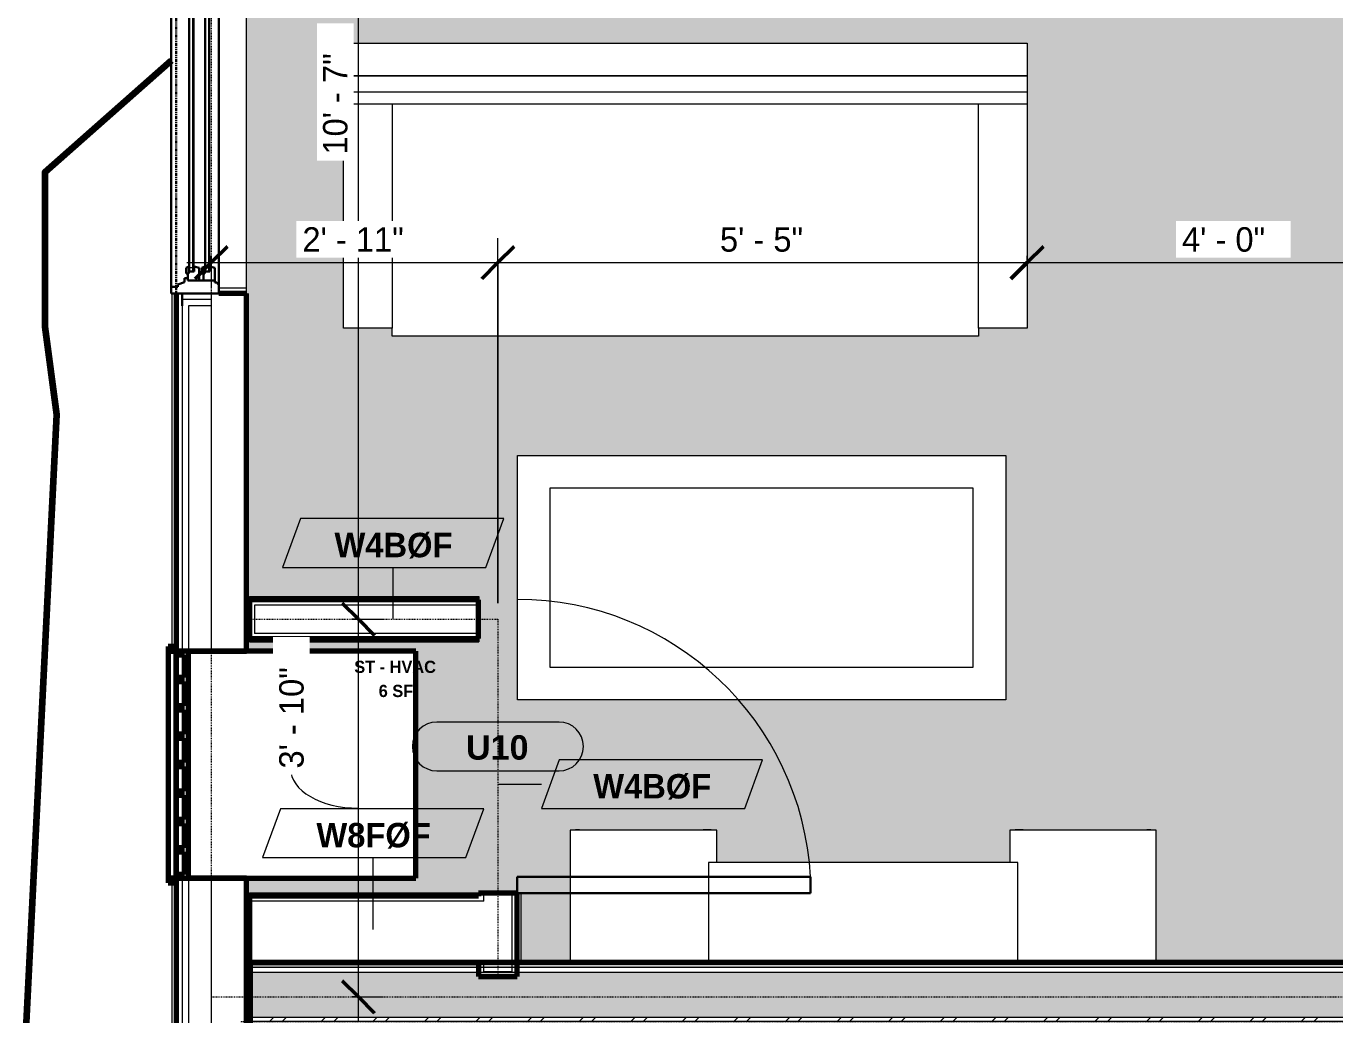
# Model space of a CAD drawing. Header units: inches. Extents: x -3857 to -1458, y -18 to 10849.
# Drawn here: x -1874.1 to -1713.4, y 10345.4 to 10467.8 of the extents above; entities that cross this region are included whole.
import ezdxf

# ---------------------------------------------------------------- set-up
doc = ezdxf.new("R2010")
doc.units = ezdxf.units.IN
doc.header["$MEASUREMENT"] = 0
doc.linetypes.add('Dash 3_32_', pattern=[0.1875, 0.09375, -0.09375])
doc.linetypes.add('Double Dash 3_8_', pattern=[1, 0.375, -0.125, 0.125, -0.125, 0.125, -0.125])
for name, color, linetype, lineweight in [('0-3', 50, 'Continuous', 9), ('0-4', 10, 'Double Dash 3_8_', 30), ('0-6', 130, 'Continuous', 5), ('A-ANNO-DIMS', 211, 'Continuous', 9), ('A-ANNO-DIMS-32', 211, 'Continuous', 9), ('A-AREA-IDEN', 2, 'Continuous', 9), ('A-DETL-1', 90, 'Dash 3_32_', 18), ('A-DOOR', 31, 'Continuous', 18), ('A-DOOR-3', 31, 'Continuous', 9), ('A-DOOR-4', 31, 'Continuous', 30), ('A-DOOR-IDEN', 31, 'Continuous', 9), ('A-GENM-1', 7, 'Continuous', 70), ('A-GLAZ-1', 10, 'Continuous', 30), ('A-GLAZ-2', 50, 'Continuous', 9), ('A-WALL', 113, 'Continuous', 18), ('A-WALL-1', 113, 'Continuous', 70), ('A-WALL-3', 7, 'Continuous', 70), ('A-WALL-4', 250, 'Continuous', 18), ('A-WALL-IDEN', 211, 'Continuous', 9), ('A-WALL-PATT-1', 50, 'Continuous', 9), ('A-WALL-PATT-2', 8, 'Continuous', 9), ('A-WALL-PATT-3', 253, 'Continuous', 9), ('C-PROP-LINE-1', 10, 'Double Dash 3_8_', 30), ('C-TOPO-MAJR-1', 130, 'Continuous', 90), ('I-FURN', 30, 'Continuous', 9), ('I-WALL-2', 7, 'Continuous', 70), ('S-FNDN-1', 250, 'Continuous', 18)]:
    doc.layers.add(name, color=color, linetype=linetype, lineweight=lineweight)
doc.layers.add('A-AREA-PATT-1', color=255, linetype='Continuous', lineweight=9, transparency=1)
doc.styles.add('Arial_B', font='arialbd.ttf', dxfattribs={"height": 3})
doc.styles.add('Century Gothic', font='ufonts.com_century-gothic.ttf', dxfattribs={"height": 3})
doc.styles.add('Century Gothic_B', font='GOTHICB.TTF', dxfattribs={"height": 3})
doc.styles.add('Century Gothic_B_1', font='GOTHICB.TTF', dxfattribs={"height": 1.5})
doc.dimstyles.new('OD_1__HACK_2', dxfattribs={"dimscale": 12, "dimtxt": 3.132505, "dimasz": 0.333333, "dimexe": 0.25, "dimexo": 0.166667, "dimgap": 0.041667, "dimtad": 1, "dimdec": 0, "dimzin": 3, "dimdsep": 46, "dimlunit": 4, "dimtxsty": 'Century Gothic', "dimblk1": 'OBLIQUE', "dimblk2": 'OBLIQUE', "dimsah": 1, "dimcen": 0.09, "dimdle": 0.25, "dimazin": 0, "dimtfac": 1, "dimtdec": 4, "dimtix": 1, "dimtmove": 0, "dimatfit": 3, "dimfxl": 1, "dimtvp": 1, "dimtfill": 1, "dimfrac": 2, "dimtolj": 1, "dimtzin": 0, "dimarcsym": 2})
doc.dimstyles.new('OD_1__HACK_2_1', dxfattribs={"dimscale": 12, "dimtxt": 3.132505, "dimasz": 0.333333, "dimexe": 0.25, "dimexo": 0.166667, "dimgap": 0.041667, "dimtad": 1, "dimdec": 0, "dimzin": 3, "dimdsep": 46, "dimlunit": 4, "dimtxsty": 'Century Gothic', "dimblk1": 'OBLIQUE', "dimblk2": 'OBLIQUE', "dimsah": 1, "dimcen": 0.09, "dimdle": 0.25, "dimazin": 0, "dimtfac": 1, "dimtdec": 4, "dimtix": 1, "dimtmove": 1, "dimatfit": 3, "dimfxl": 1, "dimtvp": 1, "dimtfill": 1, "dimfrac": 2, "dimtolj": 1, "dimtzin": 0, "dimarcsym": 2})
pattern_1 = [(0, (0, 0), (10.24, 2.56), [0.422, -7.258, 0.422, -7.258, -40.96]), (0, (0, 0), (10.24, 2.56), [-15.36, 0.422, -14.938, 0.422, -7.258, -17.92]), (0, (0, 0), (10.24, 2.56), [-38.4, 0.422, -4.698, 0.422, -12.378]), (120, (3.84, 1.28), (-7.33702503, 7.58810013), [0.422, -7.258, 0.422, -7.258, -40.96]), (120, (3.84, 1.28), (-7.33702503, 7.58810013), [-15.36, 0.422, -14.938, 0.422, -7.258, -17.92]), (120, (3.84, 1.28), (-7.33702503, 7.58810013), [-38.4, 0.422, -4.698, 0.422, -12.378]), (240, (5.12, 6.4), (-2.90297497, -10.14810013), [0.422, -7.258, 0.422, -7.258, -40.96]), (240, (5.12, 6.4), (-2.90297497, -10.14810013), [-15.36, 0.422, -14.938, 0.422, -7.258, -17.92]), (240, (5.12, 6.4), (-2.90297497, -10.14810013), [-38.4, 0.422, -4.698, 0.422, -12.378])]

# ---------------------------------------------------------------- blocks, each defined once
blk = doc.blocks.new('Window-Double_Hung-Andersen-400_Series-Tilt_Wash - DOUBLE HUNG - COTTAGE - 1ST FLOOR-2889518-1ST FLOOR - STUDIO C - ADA TYPE B')
at = {"layer": 'A-GLAZ-1'}
for p, q in [((19.01, 4.94), (-19.01, 4.94)), ((-19.01, 4.94), (-19.01, -0.94)), ((-18.2, 4.94), (-18.2, 4.12)), ((18.2, 4.94), (18.2, 4.12)), ((19.01, -0.94), (19.01, 4.94)), ((-19.01, 3.56), (-20.51, 3.56)), ((-18.2, 4.12), (-17.92, 4.12)), ((-17.92, 4.12), (-17.61, 3.31)), ((-17.61, 3.31), (-17.14, 3.31)), ((-17.14, 3.31), (-17.14, 2.87)), ((17.14, 3.31), (17.14, 2.87)), ((17.61, 3.31), (17.14, 3.31)), ((17.92, 4.12), (17.61, 3.31)), ((18.2, 4.12), (17.92, 4.12)), ((19.01, 3.56), (20.51, 3.56)), ((-17.42, 2.87), (-16.57, 2.87)), ((-17.42, 2.87), (-17.42, -0.44)), ((-15.86, 3.09), (-16.57, 3.09)), ((-16.57, 2.75), (-16.57, 3.09)), ((-15.7, 2.75), (-16.57, 2.75)), ((-16.29, 2.75), (-16.29, 2.12)), ((-15.7, 2.12), (-16.29, 2.12)), ((-15.86, 3.09), (-15.7, 2.75)), ((-15.86, 1.5), (-15.7, 2.12)), ((15.86, 3.09), (15.7, 2.75)), ((15.7, 2.75), (16.57, 2.75)), ((15.7, 2.12), (16.29, 2.12)), ((15.86, 1.5), (15.7, 2.12)), ((15.86, 3.09), (16.57, 3.09)), ((16.29, 2.75), (16.29, 2.12)), ((16.57, 2.75), (16.57, 3.09)), ((17.42, 2.87), (16.57, 2.87)), ((17.42, 2.87), (17.42, -0.44)), ((-17.42, 1.5), (-15.86, 1.5)), ((-17.42, 0.94), (-16.57, 0.94)), ((-15.86, 1.16), (-16.57, 1.16)), ((-16.57, 0.81), (-16.57, 1.16)), ((-15.7, 0.81), (-16.57, 0.81)), ((-16.29, 0.81), (-16.29, 0.19)), ((-15.7, 0.19), (-16.29, 0.19)), ((-15.86, 1.16), (-15.7, 0.81)), ((-15.86, -0.44), (-15.7, 0.19)), ((15.86, 1.16), (15.7, 0.81)), ((15.7, 0.81), (16.57, 0.81)), ((15.7, 0.19), (16.29, 0.19)), ((15.86, -0.44), (15.7, 0.19)), ((17.42, 1.5), (15.86, 1.5)), ((15.86, 1.16), (16.57, 1.16)), ((16.29, 0.81), (16.29, 0.19)), ((16.57, 0.81), (16.57, 1.16)), ((17.42, 0.94), (16.57, 0.94)), ((-19.01, -0.94), (19.01, -0.94)), ((-17.67, -0.66), (-18, -0.94)), ((-17.67, -0.66), (-17.67, -0.44)), ((-17.67, -0.44), (-15.86, -0.44)), ((17.67, -0.44), (15.86, -0.44)), ((17.67, -0.66), (17.67, -0.44)), ((17.67, -0.66), (18, -0.94))]:
    blk.add_line(p, q, dxfattribs=at)
at = {"layer": 'A-GLAZ-2'}
for p, q in [((-16.29, 2.62), (-15.7, 2.62)), ((-16.29, 2.25), (-15.7, 2.25)), ((-15.82, 2.62), (-15.82, 2.25)), ((-15.7, 2.75), (15.7, 2.75)), ((-15.7, 2.62), (15.7, 2.62)), ((-15.7, 2.25), (15.7, 2.25)), ((-15.7, 2.12), (15.7, 2.12)), ((16.29, 2.62), (15.7, 2.62)), ((16.29, 2.25), (15.7, 2.25)), ((15.82, 2.62), (15.82, 2.25)), ((-16.29, 0.69), (-15.7, 0.69)), ((-16.29, 0.31), (-15.7, 0.31)), ((-15.82, 0.69), (-15.82, 0.31)), ((-15.7, 0.81), (15.7, 0.81)), ((-15.7, 0.69), (15.7, 0.69)), ((-15.7, 0.31), (15.7, 0.31)), ((-15.7, 0.19), (15.7, 0.19)), ((16.29, 0.69), (15.7, 0.69)), ((16.29, 0.31), (15.7, 0.31)), ((15.82, 0.69), (15.82, 0.31)), ((18.95, -0.94), (-18.95, -0.94)), ((-18.95, -0.94), (-18.95, -4.31)), ((-18.32, -0.94), (-18.32, -4.31)), ((18.32, -0.94), (18.32, -4.31)), ((18.95, -4.31), (18.95, -0.94)), ((-18.95, -4.31), (18.95, -4.31))]:
    blk.add_line(p, q, dxfattribs=at)
blk = doc.blocks.new('Window-Double_Hung-Andersen-400_Series-Tilt_Wash - DOUBLE HUNG - COTTAGE - 1ST FLOOR-2889437-1ST FLOOR - STUDIO C - ADA TYPE B')
at = {"layer": 'A-GLAZ-1'}
for p, q in [((-19.01, 0.94), (19.01, 0.94)), ((-19.01, -4.94), (-19.01, 0.94)), ((-17.67, 0.66), (-18, 0.94)), ((-17.67, 0.66), (-17.67, 0.44)), ((-17.67, 0.44), (-15.86, 0.44)), ((-17.42, -2.87), (-17.42, 0.44)), ((-15.86, 0.44), (-15.7, -0.19)), ((15.86, 0.44), (15.7, -0.19)), ((17.67, 0.44), (15.86, 0.44)), ((17.42, -2.87), (17.42, 0.44)), ((17.67, 0.66), (18, 0.94)), ((17.67, 0.66), (17.67, 0.44)), ((19.01, 0.94), (19.01, -4.94)), ((-17.42, -0.94), (-16.57, -0.94)), ((-17.42, -1.5), (-15.86, -1.5)), ((-16.57, -0.81), (-16.57, -1.16)), ((-15.7, -0.81), (-16.57, -0.81)), ((-15.86, -1.16), (-16.57, -1.16)), ((-16.29, -0.81), (-16.29, -0.19)), ((-15.7, -0.19), (-16.29, -0.19)), ((-15.86, -1.16), (-15.7, -0.81)), ((-15.86, -1.5), (-15.7, -2.13)), ((15.7, -0.19), (16.29, -0.19)), ((15.86, -1.16), (15.7, -0.81)), ((15.7, -0.81), (16.57, -0.81)), ((15.86, -1.5), (15.7, -2.13)), ((15.86, -1.16), (16.57, -1.16)), ((17.42, -1.5), (15.86, -1.5)), ((16.29, -0.81), (16.29, -0.19)), ((16.57, -0.81), (16.57, -1.16)), ((17.42, -0.94), (16.57, -0.94)), ((-17.42, -2.87), (-16.57, -2.87)), ((-17.14, -3.31), (-17.14, -2.87)), ((-16.57, -2.75), (-16.57, -3.09)), ((-15.7, -2.75), (-16.57, -2.75)), ((-15.86, -3.09), (-16.57, -3.09)), ((-16.29, -2.75), (-16.29, -2.13)), ((-15.7, -2.13), (-16.29, -2.13)), ((-15.86, -3.09), (-15.7, -2.75)), ((15.7, -2.13), (16.29, -2.13)), ((15.86, -3.09), (15.7, -2.75)), ((15.7, -2.75), (16.57, -2.75)), ((15.86, -3.09), (16.57, -3.09)), ((16.29, -2.75), (16.29, -2.13)), ((16.57, -2.75), (16.57, -3.09)), ((17.42, -2.87), (16.57, -2.87)), ((17.14, -3.31), (17.14, -2.87)), ((-19.01, -3.56), (-20.51, -3.56)), ((-18.2, -4.13), (-17.92, -4.13)), ((-18.2, -4.94), (-18.2, -4.13)), ((-17.92, -4.13), (-17.61, -3.31)), ((-17.61, -3.31), (-17.14, -3.31)), ((17.61, -3.31), (17.14, -3.31)), ((17.92, -4.13), (17.61, -3.31)), ((18.2, -4.13), (17.92, -4.13)), ((18.2, -4.94), (18.2, -4.13)), ((19.01, -3.56), (20.51, -3.56)), ((19.01, -4.94), (-19.01, -4.94))]:
    blk.add_line(p, q, dxfattribs=at)
at = {"layer": 'A-GLAZ-2'}
for p, q in [((-18.95, 4.31), (18.95, 4.31)), ((-18.95, 0.94), (-18.95, 4.31)), ((-18.32, 0.94), (-18.32, 4.31)), ((18.32, 0.94), (18.32, 4.31)), ((18.95, 4.31), (18.95, 0.94)), ((18.95, 0.94), (-18.95, 0.94)), ((-16.29, -0.31), (-15.7, -0.31)), ((-16.29, -0.69), (-15.7, -0.69)), ((-15.82, -0.69), (-15.82, -0.31)), ((-15.7, -0.19), (15.7, -0.19)), ((-15.7, -0.31), (15.7, -0.31)), ((-15.7, -0.69), (15.7, -0.69)), ((-15.7, -0.81), (15.7, -0.81)), ((16.29, -0.31), (15.7, -0.31)), ((16.29, -0.69), (15.7, -0.69)), ((15.82, -0.69), (15.82, -0.31)), ((-16.29, -2.25), (-15.7, -2.25)), ((-16.29, -2.63), (-15.7, -2.63)), ((-15.82, -2.63), (-15.82, -2.25)), ((-15.7, -2.13), (15.7, -2.13)), ((-15.7, -2.25), (15.7, -2.25)), ((-15.7, -2.63), (15.7, -2.63)), ((-15.7, -2.75), (15.7, -2.75)), ((16.29, -2.25), (15.7, -2.25)), ((16.29, -2.63), (15.7, -2.63)), ((15.82, -2.63), (15.82, -2.25))]:
    blk.add_line(p, q, dxfattribs=at)
blk = doc.blocks.new('V-Series_EWC4_SPVU_RFA_2015 - 1ST FLOOR-2484708-1ST FLOOR - STUDIO C - ADA TYPE B')
at = {"layer": 'A-GENM-1'}
for p, q in [((-3832.82, 10391.63), (-3832.82, 10391.06)), ((-3831.82, 10391.63), (-3832.82, 10391.63)), ((-3831.82, 10391.06), (-3831.82, 10391.63)), ((-3832.82, 10391.06), (-3832.82, 10363.19)), ((-3831.82, 10391.06), (-3832.82, 10391.06)), ((-3832.82, 10391.06), (-3831.82, 10391.06)), ((-3831.82, 10363.19), (-3831.82, 10391.06)), ((-3802.39, 10391.06), (-3831.82, 10391.06)), ((-3831.82, 10391.06), (-3831.82, 10390.63)), ((-3831.82, 10390.63), (-3830.82, 10390.63)), ((-3830.82, 10390.63), (-3830.82, 10387.83)), ((-3802.39, 10363.19), (-3802.39, 10391.06)), ((-3830.82, 10387.83), (-3831.82, 10387.83)), ((-3831.82, 10387.83), (-3831.82, 10387.33)), ((-3831.82, 10387.33), (-3830.82, 10387.33)), ((-3830.82, 10387.33), (-3830.82, 10384.35)), ((-3830.82, 10384.35), (-3831.82, 10384.35)), ((-3831.82, 10384.35), (-3831.82, 10383.85)), ((-3831.82, 10383.85), (-3830.82, 10383.85)), ((-3830.82, 10383.85), (-3830.82, 10380.86)), ((-3830.82, 10380.86), (-3831.82, 10380.86)), ((-3831.82, 10380.86), (-3831.82, 10380.36)), ((-3831.82, 10380.36), (-3830.82, 10380.36)), ((-3830.82, 10380.36), (-3830.82, 10377.38)), ((-3830.82, 10377.38), (-3831.82, 10377.38)), ((-3831.82, 10377.38), (-3831.82, 10376.88)), ((-3831.82, 10376.88), (-3830.82, 10376.88)), ((-3830.82, 10376.88), (-3830.82, 10373.89)), ((-3830.82, 10373.89), (-3831.82, 10373.89)), ((-3831.82, 10373.89), (-3831.82, 10373.39)), ((-3831.82, 10373.39), (-3830.82, 10373.39)), ((-3830.82, 10373.39), (-3830.82, 10370.41)), ((-3830.82, 10370.41), (-3831.82, 10370.41)), ((-3831.82, 10370.41), (-3831.82, 10369.91)), ((-3831.82, 10369.91), (-3830.82, 10369.91)), ((-3830.82, 10369.91), (-3830.82, 10366.92)), ((-3830.82, 10366.92), (-3831.82, 10366.92)), ((-3831.82, 10366.92), (-3831.82, 10366.42)), ((-3831.82, 10366.42), (-3830.82, 10366.42)), ((-3830.82, 10366.42), (-3830.82, 10363.63)), ((-3832.82, 10363.19), (-3831.82, 10363.19)), ((-3832.82, 10363.19), (-3832.82, 10362.63)), ((-3831.82, 10363.19), (-3832.82, 10363.19)), ((-3832.82, 10362.63), (-3831.82, 10362.63)), ((-3830.82, 10363.63), (-3831.82, 10363.63)), ((-3831.82, 10363.63), (-3831.82, 10363.19)), ((-3831.82, 10362.63), (-3831.82, 10363.19)), ((-3831.82, 10363.19), (-3802.39, 10363.19))]:
    blk.add_line(p, q, dxfattribs=at)
blk = doc.blocks.new('Family - ___-2835903-1ST FLOOR - STUDIO C - ADA TYPE B')
at = {"layer": 'C-PROP-LINE-1'}
blk.add_line((-3831.82, 10345.42), (-3831.82, 10553.63), dxfattribs=at)
blk = doc.blocks.new('CTR - 1st Phase - Shell_rvt-9-1ST FLOOR - STUDIO C - ADA TYPE B')
at = {"layer": 'A-WALL-3'}
for p, q in [((-3831.82, 10553.63), (-3831.82, 10511.79)), ((-3823.2, 10511.79), (-3823.2, 10553.63)), ((-3826.57, 10511.79), (-3823.2, 10511.79)), ((-3831.82, 10473.77), (-3831.82, 10473.01)), ((-3823.2, 10473.77), (-3826.57, 10473.77)), ((-3823.2, 10473.01), (-3823.2, 10473.77)), ((-3826.57, 10473.01), (-3823.2, 10473.01)), ((-3831.82, 10434.99), (-3831.82, 10345.42)), ((-3823.2, 10434.99), (-3826.57, 10434.99)), ((-3823.2, 10391.06), (-3823.2, 10434.99)), ((-3830.32, 10363.19), (-3830.32, 10391.06)), ((-3830.32, 10391.06), (-3823.2, 10391.06)), ((-3823.2, 10363.19), (-3830.32, 10363.19)), ((-3823.2, 10345.42), (-3823.2, 10363.19))]:
    blk.add_line(p, q, dxfattribs=at)
at = {"layer": 'A-WALL-4'}
for p, q in [((-3831.07, 10553.63), (-3831.07, 10512.54)), ((-3830.32, 10553.63), (-3830.32, 10513.29)), ((-3829.32, 10553.63), (-3829.32, 10514.29)), ((-3823.82, 10512.41), (-3823.82, 10553.63)), ((-3829.32, 10514.29), (-3827.51, 10514.29)), ((-3827.51, 10513.29), (-3827.51, 10514.29)), ((-3831.07, 10512.54), (-3827.51, 10512.54)), ((-3830.32, 10513.29), (-3827.51, 10513.29)), ((-3827.51, 10512.54), (-3827.51, 10513.29)), ((-3827.51, 10512.41), (-3827.51, 10512.54)), ((-3827.51, 10512.41), (-3827.51, 10511.79)), ((-3827.51, 10512.41), (-3823.82, 10512.41)), ((-3823.2, 10511.79), (-3823.2, 10511.73)), ((-3827.51, 10473.77), (-3827.51, 10473.01)), ((-3823.2, 10473.83), (-3823.2, 10473.77)), ((-3823.2, 10473.01), (-3823.2, 10472.95)), ((-3827.51, 10434.99), (-3827.51, 10434.24)), ((-3823.2, 10435.05), (-3823.2, 10434.99)), ((-3831.07, 10434.24), (-3831.07, 10345.42)), ((-3827.51, 10434.24), (-3831.07, 10434.24)), ((-3830.32, 10433.49), (-3830.32, 10391.06)), ((-3827.51, 10433.49), (-3830.32, 10433.49)), ((-3827.51, 10434.24), (-3827.51, 10433.49)), ((-3827.51, 10433.49), (-3827.51, 10391.06)), ((-3830.32, 10363.19), (-3830.32, 10345.42)), ((-3827.51, 10363.19), (-3827.51, 10345.42))]:
    blk.add_line(p, q, dxfattribs=at)
at = {"layer": 'S-FNDN-1'}
for p, q in [((-3832.32, 10511.79), (-3832.32, 10553.63)), ((-3832.32, 10473.01), (-3832.32, 10473.77)), ((-3832.32, 10391.63), (-3832.32, 10434.99)), ((-3832.32, 10345.42), (-3832.32, 10362.63))]:
    blk.add_line(p, q, dxfattribs=at)
at = {"layer": '0-3'}
for name, p, rotation in [('Window-Double_Hung-Andersen-400_Series-Tilt_Wash - DOUBLE HUNG - COTTAGE - 1ST FLOOR-2889437-1ST FLOOR - STUDIO C - ADA TYPE B', (-3827.51, 10492.78), 269.9999999999988), ('Window-Double_Hung-Andersen-400_Series-Tilt_Wash - DOUBLE HUNG - COTTAGE - 1ST FLOOR-2889518-1ST FLOOR - STUDIO C - ADA TYPE B', (-3827.51, 10454), 89.99999999999885)]:
    blk.add_blockref(name, p, dxfattribs=dict(at, rotation=rotation))
blk.add_blockref('V-Series_EWC4_SPVU_RFA_2015 - 1ST FLOOR-2484708-1ST FLOOR - STUDIO C - ADA TYPE B', (0, 0), dxfattribs=at)
at = {"layer": '0-4'}
blk.add_blockref('Family - ___-2835903-1ST FLOOR - STUDIO C - ADA TYPE B', (0, 0), dxfattribs=at)
blk = doc.blocks.new('CTR  - Topography_rvt-8-1ST FLOOR - STUDIO C - ADA TYPE B')
at = {"layer": 'C-TOPO-MAJR-1'}
blk.add_line((-3846.52, 10420.13), (-3850.25, 10345.42), dxfattribs=at)
at = {"layer": 'C-TOPO-MAJR-1', "flags": 128}
blk.add_lwpolyline([(-3832.45, 10463.62), (-3847.95, 10449.9), (-3847.95, 10430.88), (-3846.52, 10420.13)], dxfattribs=at)
blk = doc.blocks.new('CTR - 1st Phase - Common Walls_rvt-8-1ST FLOOR - STUDIO C - ADA TYPE B')
at = {"layer": 'A-WALL-PATT-1'}
h = blk.add_hatch(dxfattribs=at)
h.set_pattern_fill('FP_1', color=256, style=0, pattern_type=2)
h.set_pattern_definition(pattern_1)
h.paths.add_polyline_path([(-3739.11, 10352.21), (-3504.67, 10352.21), (-3504.67, 10352.84), (-3822.72, 10352.84), (-3822.72, 10352.21), (-3752.36, 10352.21)], flags=0)
h = blk.add_hatch(dxfattribs=at)
h.set_pattern_fill('FP_1', color=256, style=0, pattern_type=2)
h.set_pattern_definition(pattern_1)
h.paths.add_polyline_path([(-3822.72, 10345.42), (-3498.05, 10345.42), (-3498.05, 10345.59), (-3822.72, 10345.59)], flags=0)
at = {"layer": 'A-WALL-PATT-2'}
h = blk.add_hatch(dxfattribs=at)
h.set_pattern_fill('FP_2', color=256, style=0, pattern_type=2)
h.set_pattern_definition([(45, (0, 0), (-3.1678384, 3.1678384), []), (45, (0, 4.8), (-3.1678384, 3.1678384), [])])
h.paths.add_polyline_path([(-3593.37, 10345.59), (-3498.67, 10345.59), (-3498.67, 10345.84), (-3499.17, 10345.84), (-3499.17, 10346.09), (-3822.72, 10346.09), (-3822.72, 10345.59), (-3619.87, 10345.59)], flags=0)
at = {"layer": 'A-WALL-PATT-3'}
h = blk.add_hatch(dxfattribs=at)
h.set_pattern_fill('FP_3', color=256, style=0, pattern_type=2)
h.set_pattern_definition([(161.57, (0.16, 0.16), (-1.279773737, -0.000426766), [0, -9.107, 1.011, 0]), (18.43, (-0.16, 0.16), (-1.279773737, 0.000426766), [0, -9.107, 1.011, 0]), (108.43, (0.16, 0.16), (0.639452382, -3.199964008), [3.035, -7.083]), (71.57, (-0.16, 0.16), (0.639452382, 3.199964008), [3.035, -7.083])])
h.paths.add_polyline_path([(-3500.62, 10346.09), (-3499.17, 10346.09), (-3499.17, 10351.59), (-3822.72, 10351.59), (-3822.72, 10346.09), (-3501.67, 10346.09)], flags=0)
at = {"layer": 'A-WALL-4'}
for p, q in [((-3504.67, 10352.21), (-3822.72, 10352.21)), ((-3504.67, 10351.59), (-3822.72, 10351.59)), ((-3499.17, 10346.09), (-3822.72, 10346.09)), ((-3499.17, 10345.59), (-3822.72, 10345.59))]:
    blk.add_line(p, q, dxfattribs=at)
at = {"layer": 'I-WALL-2'}
for p, q in [((-3505.3, 10352.84), (-3822.72, 10352.84)), ((-3822.72, 10352.84), (-3822.72, 10345.42))]:
    blk.add_line(p, q, dxfattribs=at)
blk = doc.blocks.new('Entertainment_Center_14771 - Entertainment_Center_14771-1372851-1ST FLOOR - STUDIO C - ADA TYPE B')
at = {"layer": 'I-FURN'}
for p, q in [((-18, 10), (-36, 10)), ((-36, 10), (-36, -6)), ((-34.85, 10.03), (-35.34, 10.03)), ((-35.34, 10.03), (-35.34, 10)), ((-34.85, 10), (-34.85, 10.03)), ((-18.66, 10.03), (-19.66, 10.03)), ((-19.66, 10.03), (-19.66, 10)), ((-18.66, 10), (-18.66, 10.03)), ((-18, 6), (-18, 10)), ((36, 10), (18, 10)), ((18, 10), (18, 6)), ((18.66, 10.03), (18.66, 10)), ((19.66, 10.03), (18.66, 10.03)), ((19.66, 10), (19.66, 10.03)), ((35.34, 10.03), (34.85, 10.03)), ((34.85, 10.03), (34.85, 10)), ((35.34, 10), (35.34, 10.03)), ((36, -6), (36, 10)), ((19, 6), (-19, 6)), ((-19, 6), (-19, -6)), ((19, -6), (19, 6)), ((-36, -6), (-19, -6)), ((-36, -6.13), (-36, -6)), ((-36, -6), (-19, -6)), ((-19, -6.13), (-36, -6.13)), ((-19, -6), (19, -6)), ((-19, -6.13), (-19, -6)), ((-19, -6), (19, -6)), ((19, -6.13), (-19, -6.13)), ((19, -6), (36, -6)), ((19, -6), (19, -6.13)), ((19, -6), (36, -6)), ((36, -6.13), (19, -6.13)), ((36, -6.13), (36, -6))]:
    blk.add_line(p, q, dxfattribs=at)
blk = doc.blocks.new('Couch-Both_Arms-Generic - 1-1372852-1ST FLOOR - STUDIO C - ADA TYPE B')
at = {"layer": 'I-FURN'}
for p, q in [((-36, 18.5), (36, 18.5)), ((-36, 17.5), (-36, 18.5)), ((36, 18.5), (36, 17.5)), ((-42, 17.5), (-36, 17.5)), ((-42, -10), (-42, 17.5)), ((-36, 17.5), (-36, -10)), ((36, 17.5), (42, 17.5)), ((36, -10), (36, 17.5)), ((42, 17.5), (42, -10)), ((-42, -10), (42, -10)), ((-42, -13.5), (-42, -10)), ((42, -10), (42, -13.5)), ((-42, -11.5), (42, -11.5)), ((-42, -13.5), (42, -13.5)), ((-42, -17.5), (-42, -13.5)), ((42, -13.5), (-42, -13.5)), ((42, -13.5), (42, -17.5)), ((42, -17.5), (-42, -17.5))]:
    blk.add_line(p, q, dxfattribs=at)
blk = doc.blocks.new('Table-Coffee - one-1372853-1ST FLOOR - STUDIO C - ADA TYPE B')
at = {"layer": 'I-FURN'}
for p, q in [((-29.28, 11.25), (30.72, 11.25)), ((-29.28, -18.75), (-29.28, 11.25)), ((30.72, 11.25), (30.72, -18.75)), ((26.72, 7.25), (-25.28, 7.25)), ((-25.28, 7.25), (-25.28, -14.75)), ((26.72, -14.75), (26.72, 7.25)), ((-25.28, -14.75), (26.72, -14.75)), ((30.72, -18.75), (-29.28, -18.75))]:
    blk.add_line(p, q, dxfattribs=at)
blk = doc.blocks.new('Basic Wall _ INT - W4BØF - _5_8 GYP - 2X4 WOOD_BATT_ - 5_8 GYP_ - ___-2680636-1ST FLOOR - STUDIO C - ADA TYPE B')
at = {"layer": 'A-WALL'}
for p, q in [((-3822.82, 10392.57), (-3822.82, 10392.61)), ((-3822.82, 10392.48), (-3822.82, 10392.57)), ((-3822.82, 10392.48), (-3794.67, 10392.48)), ((-3822.82, 10392.2), (-3822.82, 10392.48)), ((-3822.82, 10392.2), (-3794.67, 10392.2)), ((-3794.67, 10392.61), (-3794.67, 10392.57)), ((-3794.67, 10392.57), (-3794.67, 10392.48)), ((-3794.67, 10392.48), (-3794.67, 10392.2))]:
    blk.add_line(p, q, dxfattribs=at)
blk = doc.blocks.new('Basic Wall _ INT - W4BØF - _5_8 GYP - 2X4 WOOD_BATT_ - 5_8 GYP_ - ___-2680637-1ST FLOOR - STUDIO C - ADA TYPE B')
at = {"layer": 'A-WALL'}
for p, q in [((-3822.82, 10397.48), (-3822.82, 10397.77)), ((-3822.82, 10397.77), (-3794.67, 10397.77)), ((-3794.67, 10397.48), (-3822.82, 10397.48)), ((-3822.82, 10397.4), (-3822.82, 10397.48)), ((-3822.82, 10397.36), (-3822.82, 10397.4)), ((-3794.67, 10397.77), (-3794.67, 10397.48)), ((-3794.67, 10397.48), (-3794.67, 10397.4)), ((-3794.67, 10397.4), (-3794.67, 10397.36))]:
    blk.add_line(p, q, dxfattribs=at)
blk = doc.blocks.new('Basic Wall _ INT - W4BØF - _5_8 GYP - 2X4 WOOD_BATT_ - 5_8 GYP_ - ___-2680638-1ST FLOOR - STUDIO C - ADA TYPE B')
at = {"layer": 'A-WALL'}
for p, q in [((-3795.07, 10361.36), (-3794.8, 10361.36)), ((-3794.8, 10361.36), (-3794.8, 10360.96)), ((-3794.8, 10361.36), (-3794.72, 10361.36)), ((-3794.72, 10361.36), (-3794.67, 10361.36))]:
    blk.add_line(p, q, dxfattribs=at)
blk = doc.blocks.new('Basic Wall _ INT - W4BØF - _5_8 GYP - 2X4 WOOD_BATT_ - 5_8 GYP_ - ___-2680639-1ST FLOOR - STUDIO C - ADA TYPE B')
at = {"layer": 'A-WALL'}
for p, q in [((-3789.92, 10361.36), (-3789.88, 10361.36)), ((-3789.88, 10361.36), (-3789.8, 10361.36)), ((-3789.8, 10352.84), (-3789.8, 10361.36)), ((-3789.8, 10361.36), (-3789.51, 10361.36)), ((-3789.51, 10361.36), (-3789.51, 10352.84))]:
    blk.add_line(p, q, dxfattribs=at)
blk = doc.blocks.new('SWING - SINGLE - FLUSH - 36_ x 80_ - OFFSET PIVOT DOOR AT MAGIC PAK AND WASHER_DRYER-3199414-1ST FLOOR - STUDIO C - ADA TYPE B')
at = {"layer": 'A-DOOR-3'}
blk.add_arc((18, 2.37), 36.07, 93.1789, 180, dxfattribs=at)
at = {"layer": 'A-DOOR-4'}
for p, q in [((16, 2.37), (16, 38.39)), ((18, 38.39), (16, 38.39)), ((18, 2.37), (18, 38.39)), ((18, 2.37), (16, 2.37))]:
    blk.add_line(p, q, dxfattribs=at)
blk = doc.blocks.new('Basic Wall _ INT - W8FØF - INT - _5_8 GYP - 2X8 WOOD_BATT__ - ___-2702889-1ST FLOOR - STUDIO C - ADA TYPE B')
at = {"layer": 'A-WALL'}
for p, q in [((-3822.82, 10361.09), (-3822.82, 10361.38)), ((-3822.82, 10361.38), (-3794.67, 10361.38)), ((-3794.67, 10361.09), (-3822.82, 10361.09)), ((-3822.82, 10361.01), (-3822.82, 10361.09)), ((-3822.82, 10360.96), (-3822.82, 10361.01)), ((-3794.67, 10361.38), (-3794.67, 10361.36))]:
    blk.add_line(p, q, dxfattribs=at)
blk = doc.blocks.new('DIMBLOCK117-1ST FLOOR - STUDIO C - ADA TYPE B')
at = {"layer": 'A-ANNO-DIMS-32', "lineweight": 50}
for p, q in [((-1833.35, 10394.98), (-1835.35, 10396.98)), ((-1833.35, 10394.98), (-1831.35, 10392.98)), ((-1833.35, 10348.59), (-1835.35, 10350.59)), ((-1833.35, 10348.59), (-1831.35, 10346.59))]:
    blk.add_line(p, q, dxfattribs=at)
at = {"layer": 'A-ANNO-DIMS-32'}
for p, q in [((-1834.17, 10394.98), (-1830.35, 10394.98)), ((-1833.35, 10394.98), (-1834.17, 10394.98)), ((-1833.35, 10345.59), (-1833.35, 10394.98)), ((-1834.17, 10348.59), (-1830.35, 10348.59)), ((-1833.35, 10348.59), (-1834.17, 10348.59))]:
    blk.add_line(p, q, dxfattribs=at)
blk.add_ellipse((-1833.35, 10376.65), major_axis=(8.34, 0), ratio=0.583362, start_param=3.141593, end_param=4.712389, dxfattribs=at)
at = {"layer": 'A-ANNO-DIMS-32', "color": 0, "insert": (-1843.07, 10376.65), "char_height": 3, "width": 15.394, "attachment_point": 1, "rotation": 90, "line_spacing_factor": 0.984502, "style": 'Century Gothic', "bg_fill": 3, "box_fill_scale": 1.25, "bg_fill_color": 256, "bg_fill_true_color": 13158600, "bg_fill_transparency": 0}
blk.add_mtext('3\' - 10"', dxfattribs=at)
blk = doc.blocks.new('_Oblique')
at = {"color": 0, "linetype": 'ByBlock', "lineweight": -2}
blk.add_line((-0.5, -0.5), (0.5, 0.5), dxfattribs=at)
blk = doc.blocks.new('DIMBLOCK118-1ST FLOOR - STUDIO C - ADA TYPE B')
at = {"layer": 'A-ANNO-DIMS-32', "lineweight": 50}
for p, q in [((-1833.35, 10521.94), (-1835.35, 10523.94)), ((-1833.35, 10521.94), (-1831.35, 10519.94)), ((-1833.35, 10394.98), (-1835.35, 10396.98)), ((-1833.35, 10394.98), (-1831.35, 10392.98))]:
    blk.add_line(p, q, dxfattribs=at)
at = {"layer": 'A-ANNO-DIMS-32'}
for p, q in [((-1816.82, 10521.94), (-1836.35, 10521.94)), ((-1833.35, 10394.98), (-1833.35, 10521.94)), ((-1833.35, 10521.94), (-1816.82, 10521.94)), ((-1834.17, 10394.98), (-1830.35, 10394.98)), ((-1833.35, 10394.98), (-1834.17, 10394.98))]:
    blk.add_line(p, q, dxfattribs=at)
at = {"layer": 'A-ANNO-DIMS-32', "color": 0, "insert": (-1837.69, 10452.05), "char_height": 3, "width": 15.394, "attachment_point": 1, "rotation": 90, "line_spacing_factor": 0.984502, "style": 'Century Gothic', "bg_fill": 3, "box_fill_scale": 1.25, "bg_fill_color": 256, "bg_fill_true_color": 13158600, "bg_fill_transparency": 0}
blk.add_mtext('10\' - 7"', dxfattribs=at)
blk = doc.blocks.new('DIMBLOCK120-1ST FLOOR - STUDIO C - ADA TYPE B')
at = {"layer": 'A-ANNO-DIMS-32'}
for p, q in [((-1816.2, 10396.98), (-1816.2, 10441.78)), ((-1854.41, 10438.78), (-1816.2, 10438.78)), ((-1851.41, 10439.61), (-1851.41, 10435.78)), ((-1851.41, 10438.78), (-1851.41, 10439.61)), ((-1816.2, 10438.78), (-1816.2, 10396.98))]:
    blk.add_line(p, q, dxfattribs=at)
at = {"layer": 'A-ANNO-DIMS-32', "lineweight": 50}
for p, q in [((-1851.41, 10438.78), (-1849.41, 10440.78)), ((-1816.2, 10438.78), (-1814.2, 10440.78)), ((-1851.41, 10438.78), (-1853.41, 10436.78)), ((-1816.2, 10438.78), (-1818.2, 10436.78))]:
    blk.add_line(p, q, dxfattribs=at)
at = {"layer": 'A-ANNO-DIMS-32', "color": 0, "insert": (-1840.22, 10443.13), "char_height": 3, "width": 15.394, "attachment_point": 1, "line_spacing_factor": 0.984502, "style": 'Century Gothic', "bg_fill": 3, "box_fill_scale": 1.25, "bg_fill_color": 256, "bg_fill_true_color": 13158600, "bg_fill_transparency": 0}
blk.add_mtext('2\' - 11"', dxfattribs=at)
blk = doc.blocks.new('DIMBLOCK121-1ST FLOOR - STUDIO C - ADA TYPE B')
at = {"layer": 'A-ANNO-DIMS-32'}
for p, q in [((-1816.2, 10396.98), (-1816.2, 10441.78)), ((-1816.2, 10438.78), (-1751.19, 10438.78)), ((-1816.2, 10438.78), (-1816.2, 10396.98)), ((-1751.19, 10439.61), (-1751.19, 10435.78)), ((-1751.19, 10438.78), (-1751.19, 10439.61))]:
    blk.add_line(p, q, dxfattribs=at)
at = {"layer": 'A-ANNO-DIMS-32', "lineweight": 50}
for p, q in [((-1816.2, 10438.78), (-1814.2, 10440.78)), ((-1751.19, 10438.78), (-1749.19, 10440.78)), ((-1816.2, 10438.78), (-1818.2, 10436.78)), ((-1751.19, 10438.78), (-1753.19, 10436.78))]:
    blk.add_line(p, q, dxfattribs=at)
at = {"layer": 'A-ANNO-DIMS-32', "color": 0, "insert": (-1788.94, 10443.13), "char_height": 3, "width": 12.5897, "attachment_point": 1, "line_spacing_factor": 0.984502, "style": 'Century Gothic', "bg_fill": 3, "box_fill_scale": 1.25, "bg_fill_color": 256, "bg_fill_true_color": 13158600, "bg_fill_transparency": 0}
blk.add_mtext('5\' - 5"', dxfattribs=at)
blk = doc.blocks.new('DIMBLOCK122-1ST FLOOR - STUDIO C - ADA TYPE B')
at = {"layer": 'A-ANNO-DIMS-32', "lineweight": 50}
for p, q in [((-1751.19, 10438.78), (-1749.19, 10440.78)), ((-1702.7, 10438.78), (-1700.7, 10440.78)), ((-1751.19, 10438.78), (-1753.19, 10436.78)), ((-1702.7, 10438.78), (-1704.7, 10436.78))]:
    blk.add_line(p, q, dxfattribs=at)
at = {"layer": 'A-ANNO-DIMS-32'}
for p, q in [((-1751.19, 10439.61), (-1751.19, 10435.78)), ((-1751.19, 10438.78), (-1751.19, 10439.61)), ((-1751.19, 10438.78), (-1702.7, 10438.78)), ((-1702.7, 10439.61), (-1702.7, 10435.78)), ((-1702.7, 10438.78), (-1702.7, 10439.61))]:
    blk.add_line(p, q, dxfattribs=at)
at = {"layer": 'A-ANNO-DIMS-32', "color": 0, "insert": (-1732.19, 10443.13), "char_height": 3, "width": 12.5897, "attachment_point": 1, "line_spacing_factor": 0.984502, "style": 'Century Gothic', "bg_fill": 3, "box_fill_scale": 1.25, "bg_fill_color": 256, "bg_fill_true_color": 13158600, "bg_fill_transparency": 0}
blk.add_mtext('4\' - 0"', dxfattribs=at)
blk = doc.blocks.new('Door Tag - Type Mark-2601225-1ST FLOOR - STUDIO C - ADA TYPE B')
at = {"layer": 'A-DOOR-IDEN'}
for p, q in [((0.234375, 0.09375), (-0.234375, 0.09375)), ((-0.234375, -0.09375), (0.234375, -0.09375))]:
    blk.add_line(p, q, dxfattribs=at)
for centre, start, end in [((-0.234375, 0), 90, 270), ((0.234375, 0), 270, 90)]:
    blk.add_arc(centre, 0.09375, start, end, dxfattribs=at)
blk = doc.blocks.new('Wall Tag - ONE-2663183-1ST FLOOR - STUDIO C - ADA TYPE B')
at = {"layer": 'A-WALL-IDEN'}
for p, q in [((-0.3561, 0.0937), (-0.4244, -0.0937)), ((0.4244, 0.0937), (-0.3561, 0.0937)), ((0.3561, -0.0937), (0.4244, 0.0937)), ((-0.4244, -0.0937), (0.3561, -0.0937))]:
    blk.add_line(p, q, dxfattribs=at)

msp = doc.modelspace()

# ---------------------------------------------------------------- hatches: boundary and pattern name
at = {"layer": 'A-AREA-PATT-1'}
h = msp.add_hatch(color=256, dxfattribs=at)
h.paths.add_polyline_path([(-1813.41, 10352.84), (-1702.7, 10352.84), (-1702.7, 10391.6), (-1705.49, 10391.6), (-1705.49, 10513.94), (-1740.83, 10513.94), (-1740.83, 10521.94), (-1759.38, 10521.94), (-1759.38, 10530.34), (-1760.38, 10530.34), (-1760.38, 10523.38), (-1788.38, 10523.38), (-1788.38, 10530.34), (-1789.08, 10530.35), (-1789.08, 10531.33), (-1788.38, 10531.33), (-1788.38, 10531.45), (-1789.08, 10531.45), (-1789.08, 10545.56), (-1789.38, 10545.56), (-1789.38, 10521.94), (-1789.63, 10521.94), (-1789.64, 10519.52), (-1789.66, 10519.47), (-1789.72, 10519.4), (-1789.82, 10519.38), (-1790.72, 10519.37), (-1790.72, 10519.13), (-1793.34, 10519.13), (-1793.34, 10518.88), (-1793.93, 10518.88), (-1793.93, 10519.13), (-1794.52, 10519.13), (-1794.52, 10518.88), (-1795.11, 10518.88), (-1795.11, 10519.13), (-1795.7, 10519.13), (-1795.7, 10518.88), (-1796.29, 10518.88), (-1796.29, 10519.13), (-1796.89, 10519.13), (-1796.89, 10518.88), (-1797.48, 10518.88), (-1797.48, 10519.13), (-1806.83, 10519.13), (-1806.83, 10518.88), (-1808.8, 10518.88), (-1808.8, 10519.13), (-1812.53, 10519.13), (-1812.53, 10519.38), (-1813.48, 10519.38), (-1813.57, 10519.43), (-1813.62, 10519.52), (-1813.63, 10519.57), (-1813.63, 10520.49), (-1846.63, 10520.49), (-1846.63, 10521.94), (-1847.1, 10521.94), (-1847.1, 10394.98), (-1846.73, 10394.98), (-1846.73, 10397.77), (-1818.58, 10397.77), (-1818.58, 10394.98), (-1816.2, 10394.98), (-1816.2, 10361.36), (-1813.41, 10361.36), (-1813.41, 10353.09)], flags=0)
h.paths.add_polyline_path([(-1807.34, 10352.97), (-1807.34, 10369.1), (-1806.68, 10369.1), (-1806.68, 10369.13), (-1806.19, 10369.13), (-1806.19, 10369.1), (-1790.99, 10369.1), (-1790.99, 10369.13), (-1790, 10369.13), (-1790, 10369.1), (-1789.34, 10369.1), (-1789.34, 10365.1), (-1753.34, 10365.1), (-1753.34, 10369.1), (-1752.67, 10369.1), (-1752.67, 10369.13), (-1751.68, 10369.13), (-1751.68, 10369.1), (-1736.49, 10369.1), (-1736.49, 10369.13), (-1736, 10369.13), (-1736, 10369.1), (-1735.34, 10369.1), (-1735.34, 10352.97), (-1806.34, 10352.97)], flags=0)
h.paths.add_polyline_path([(-1802.76, 10385.1), (-1813.83, 10385.1), (-1813.83, 10415.1), (-1753.83, 10415.1), (-1753.83, 10385.1), (-1776.26, 10385.1)], flags=0)
h.paths.add_polyline_path([(-1829.19, 10429.74), (-1829.19, 10430.74), (-1835.19, 10430.74), (-1835.19, 10465.74), (-1751.19, 10465.74), (-1751.19, 10430.74), (-1757.19, 10430.74), (-1757.19, 10429.74), (-1824.09, 10429.74)], flags=0)
h.paths.add_polyline_path([(-1748.2, 10520.13), (-1751.95, 10520.13), (-1751.95, 10521.63), (-1751.46, 10521.63), (-1751.46, 10520.63), (-1748.7, 10520.63), (-1748.7, 10521.63), (-1748.2, 10521.63), (-1748.2, 10520.63)], flags=0)
h.paths.add_polyline_path([(-1759.99, 10531.33), (-1759.38, 10531.33), (-1759.38, 10531.45), (-1760.38, 10531.45), (-1760.38, 10531.33), (-1760, 10531.33)], flags=0)
h.paths.add_polyline_path([(-1847.1, 10545.94), (-1846.63, 10545.94), (-1846.63, 10550.19), (-1847.1, 10550.19), (-1847.1, 10546.56)], flags=0)
for points in [[(-1847.1, 10356.9), (-1846.73, 10356.9), (-1846.73, 10361.38), (-1818.58, 10361.38), (-1818.58, 10361.36), (-1816.2, 10361.36), (-1816.2, 10394.98), (-1818.58, 10394.98), (-1818.58, 10392.2), (-1846.73, 10392.2), (-1846.73, 10394.98), (-1847.1, 10394.98), (-1847.1, 10391.06), (-1826.29, 10391.06), (-1826.29, 10363.19), (-1847.1, 10363.19), (-1847.1, 10358.43)], [(-1847.1, 10345.42), (-1846.63, 10345.42), (-1846.63, 10348.59), (-1847.1, 10348.59), (-1847.1, 10345.59)]]:
    msp.add_hatch(color=256, dxfattribs=at).paths.add_polyline_path(points, flags=0)

# ---------------------------------------------------------------- linework, layer by layer
at = {"layer": 'A-DETL-1'}
for p, q in [((-1851.41, 10550.19), (-1851.41, 10348.59)), ((-1846.73, 10394.98), (-1816.2, 10394.98)), ((-1816.2, 10394.98), (-1816.2, 10351.11)), ((-1851.41, 10348.59), (-1529.2, 10348.59)), ((-1847.73, 10345.59), (-1525.33, 10345.59)), ((-1847.73, 10345.59), (-1847.73, 10345.42))]:
    msp.add_line(p, q, dxfattribs=at)
at = {"layer": 'A-WALL'}
for p, q in [((-1846.1, 10396.73), (-1846.1, 10393.23)), ((-1818.58, 10396.73), (-1846.1, 10396.73)), ((-1818.58, 10393.23), (-1846.1, 10393.23)), ((-1817.95, 10360.34), (-1817.95, 10361.36)), ((-1814.45, 10351.73), (-1814.45, 10361.36)), ((-1817.95, 10360.34), (-1846.73, 10360.34)), ((-1817.95, 10353.09), (-1846.73, 10353.09)), ((-1817.95, 10351.73), (-1817.95, 10353.09)), ((-1817.95, 10352.84), (-1818.58, 10352.84)), ((-1817.95, 10351.73), (-1814.45, 10351.73))]:
    msp.add_line(p, q, dxfattribs=at)
at = {"layer": 'A-WALL-1'}
for p, q in [((-1818.58, 10397.36), (-1846.73, 10397.36)), ((-1846.73, 10397.36), (-1846.73, 10392.61)), ((-1818.58, 10392.61), (-1818.58, 10397.36)), ((-1846.73, 10392.61), (-1818.58, 10392.61)), ((-1818.58, 10360.96), (-1846.73, 10360.96)), ((-1846.73, 10360.96), (-1846.73, 10352.84)), ((-1818.58, 10361.36), (-1818.58, 10360.96)), ((-1813.83, 10361.36), (-1818.58, 10361.36)), ((-1813.83, 10351.11), (-1813.83, 10361.36)), ((-1846.73, 10352.84), (-1818.58, 10352.84)), ((-1818.58, 10352.84), (-1818.58, 10351.11)), ((-1818.58, 10351.11), (-1813.83, 10351.11))]:
    msp.add_line(p, q, dxfattribs=at)
at = {"layer": 'A-WALL-IDEN'}
msp.add_line((-1816.2, 10374.72), (-1810.86, 10374.72), dxfattribs=at)

# ---------------------------------------------------------------- block references
at = {"layer": '0-6'}
for name in ['CTR - 1st Phase - Shell_rvt-9-1ST FLOOR - STUDIO C - ADA TYPE B', 'CTR - 1st Phase - Common Walls_rvt-8-1ST FLOOR - STUDIO C - ADA TYPE B', 'CTR  - Topography_rvt-8-1ST FLOOR - STUDIO C - ADA TYPE B']:
    msp.add_blockref(name, (1976.1, 0), dxfattribs=at)
at = {"layer": 'A-DOOR', "rotation": 269.9999999999992}
msp.add_blockref('SWING - SINGLE - FLUSH - 36_ x 80_ - OFFSET PIVOT DOOR AT MAGIC PAK AND WASHER_DRYER-3199414-1ST FLOOR - STUDIO C - ADA TYPE B', (-1816.2, 10379.36), dxfattribs=at)
at = {"layer": 'A-DOOR-IDEN', "xscale": 31.99999999999999, "yscale": 31.99999999999999, "zscale": 31.99999999999999}
msp.add_blockref('Door Tag - Type Mark-2601225-1ST FLOOR - STUDIO C - ADA TYPE B', (-1816.2, 10379.36), dxfattribs=at)
at = {"layer": 'A-WALL'}
for name in ['Basic Wall _ INT - W4BØF - _5_8 GYP - 2X4 WOOD_BATT_ - 5_8 GYP_ - ___-2680637-1ST FLOOR - STUDIO C - ADA TYPE B', 'Basic Wall _ INT - W4BØF - _5_8 GYP - 2X4 WOOD_BATT_ - 5_8 GYP_ - ___-2680636-1ST FLOOR - STUDIO C - ADA TYPE B', 'Basic Wall _ INT - W8FØF - INT - _5_8 GYP - 2X8 WOOD_BATT__ - ___-2702889-1ST FLOOR - STUDIO C - ADA TYPE B', 'Basic Wall _ INT - W4BØF - _5_8 GYP - 2X4 WOOD_BATT_ - 5_8 GYP_ - ___-2680638-1ST FLOOR - STUDIO C - ADA TYPE B', 'Basic Wall _ INT - W4BØF - _5_8 GYP - 2X4 WOOD_BATT_ - 5_8 GYP_ - ___-2680639-1ST FLOOR - STUDIO C - ADA TYPE B']:
    msp.add_blockref(name, (1976.1, 0), dxfattribs=at)
at = {"layer": 'A-WALL-IDEN', "xscale": 31.99999999999999, "yscale": 31.99999999999999, "zscale": 31.99999999999999}
msp.add_blockref('Wall Tag - ONE-2663183-1ST FLOOR - STUDIO C - ADA TYPE B', (-1797.28, 10374.72), dxfattribs=at)
at = {"layer": 'I-FURN', "rotation": 180}
msp.add_blockref('Couch-Both_Arms-Generic - 1-1372852-1ST FLOOR - STUDIO C - ADA TYPE B', (-1793.19, 10448.24), dxfattribs=at)
at = {"layer": 'I-FURN'}
for name, p in [('Table-Coffee - one-1372853-1ST FLOOR - STUDIO C - ADA TYPE B', (-1784.54, 10403.85)), ('Entertainment_Center_14771 - Entertainment_Center_14771-1372851-1ST FLOOR - STUDIO C - ADA TYPE B', (-1771.34, 10359.1))]:
    msp.add_blockref(name, p, dxfattribs=at)

# ---------------------------------------------------------------- texts
at = {"layer": 'A-DOOR-IDEN', "insert": (-1820.13, 10380.74), "char_height": 3, "width": 9.393, "attachment_point": 1, "style": 'Arial_B'}
msp.add_mtext('U10', dxfattribs=at)
at = {"layer": 'A-WALL-IDEN', "insert": (-1804.5, 10375.97), "char_height": 3, "width": 17.372, "attachment_point": 1, "style": 'Century Gothic_B'}
msp.add_mtext('W4BØF', dxfattribs=at)

# ---------------------------------------------------------------- next in the draw order: dimensions: what is measured, and where the dimension line sits
at = {"layer": 'A-ANNO-DIMS'}
dim = msp.add_linear_dim(base=(-1833.35, 10394.98), p1=(-1836.17, 10348.59), p2=(-1836.17, 10394.98), angle=90, dimstyle='OD_1__HACK_2_1', override={"dimpost": '<>', "dimfxl": 46.395561}, dxfattribs=at)
dim.commit()
dim.dimension.update_dxf_attribs({"geometry": 'DIMBLOCK117-1ST FLOOR - STUDIO C - ADA TYPE B', "text_midpoint": (-1841.07, 10384.35), "dimtype": 160, "text_rotation": 90})

# ---------------------------------------------------------------- next in the draw order: linework, layer by layer
at = {"layer": 'A-WALL-IDEN'}
msp.add_line((-1831.53, 10356.9), (-1831.53, 10365.72), dxfattribs=at)

# ---------------------------------------------------------------- next in the draw order: block references
at = {"layer": 'A-WALL-IDEN', "xscale": 31.99999999999999, "yscale": 31.99999999999999, "zscale": 31.99999999999999}
msp.add_blockref('Wall Tag - ONE-2663183-1ST FLOOR - STUDIO C - ADA TYPE B', (-1831.53, 10368.72), dxfattribs=at)

# ---------------------------------------------------------------- next in the draw order: texts
at = {"layer": 'A-AREA-IDEN', "char_height": 1.5, "attachment_point": 1, "style": 'Century Gothic_B_1'}
for s, insert, width in [('ST - HVAC', (-1833.85, 10389.89), 11.716), ('6 SF', (-1830.85, 10386.93), 4.444)]:
    msp.add_mtext(s, dxfattribs=dict(at, insert=insert, width=width))
at = {"layer": 'A-WALL-IDEN', "insert": (-1838.5, 10369.97), "char_height": 3, "width": 16.766, "attachment_point": 1, "style": 'Century Gothic_B'}
msp.add_mtext('W8FØF', dxfattribs=at)

# ---------------------------------------------------------------- next in the draw order: dimensions: what is measured, and where the dimension line sits
at = {"layer": 'A-ANNO-DIMS'}
dim = msp.add_linear_dim(base=(-1833.35, 10521.94), p1=(-1836.17, 10394.98), p2=(-1814.82, 10521.94), angle=90, dimstyle='OD_1__HACK_2', override={"dimpost": '<>', "dimfxl": 128.737112}, dxfattribs=at)
dim.commit()
dim.dimension.update_dxf_attribs({"geometry": 'DIMBLOCK118-1ST FLOOR - STUDIO C - ADA TYPE B', "text_midpoint": (-1835.42, 10458.46)})

# ---------------------------------------------------------------- next in the draw order: dimensions: what is measured, and where the dimension line sits
dim = msp.add_linear_dim(base=(-1816.2, 10438.78), p1=(-1851.41, 10441.61), p2=(-1816.2, 10394.98), dimstyle='OD_1__HACK_2', override={"dimpost": '<>', "dimfxl": 58.430557}, dxfattribs=at)
dim.commit()
dim.dimension.update_dxf_attribs({"geometry": 'DIMBLOCK120-1ST FLOOR - STUDIO C - ADA TYPE B', "text_midpoint": (-1833.81, 10440.82)})

# ---------------------------------------------------------------- next in the draw order: linework, layer by layer
at = {"layer": 'A-WALL-IDEN'}
msp.add_line((-1829.07, 10394.98), (-1829.07, 10401.35), dxfattribs=at)

# ---------------------------------------------------------------- next in the draw order: texts
at = {"layer": 'A-WALL-IDEN', "insert": (-1836.28, 10405.6), "char_height": 3, "width": 17.372, "attachment_point": 1, "style": 'Century Gothic_B'}
msp.add_mtext('W4BØF', dxfattribs=at)

# ---------------------------------------------------------------- next in the draw order: dimensions: what is measured, and where the dimension line sits
at = {"layer": 'A-ANNO-DIMS'}
dim = msp.add_linear_dim(base=(-1751.19, 10438.78), p1=(-1816.2, 10394.98), p2=(-1751.19, 10441.61), dimstyle='OD_1__HACK_2', override={"dimpost": '<>', "dimfxl": 80.001287}, dxfattribs=at)
dim.commit()
dim.dimension.update_dxf_attribs({"geometry": 'DIMBLOCK121-1ST FLOOR - STUDIO C - ADA TYPE B', "text_midpoint": (-1783.7, 10440.82)})

# ---------------------------------------------------------------- next in the draw order: block references
at = {"layer": 'A-WALL-IDEN', "xscale": 31.99999999999999, "yscale": 31.99999999999999, "zscale": 31.99999999999999}
msp.add_blockref('Wall Tag - ONE-2663183-1ST FLOOR - STUDIO C - ADA TYPE B', (-1829.07, 10404.35), dxfattribs=at)

# ---------------------------------------------------------------- next in the draw order: dimensions: what is measured, and where the dimension line sits
at = {"layer": 'A-ANNO-DIMS'}
dim = msp.add_linear_dim(base=(-1702.7, 10438.78), p1=(-1751.19, 10441.61), p2=(-1702.7, 10441.61), dimstyle='OD_1__HACK_2', override={"dimpost": '<>', "dimfxl": 48.488281}, dxfattribs=at)
dim.commit()
dim.dimension.update_dxf_attribs({"geometry": 'DIMBLOCK122-1ST FLOOR - STUDIO C - ADA TYPE B', "text_midpoint": (-1726.95, 10440.86)})

doc.saveas('drawing.dxf')
